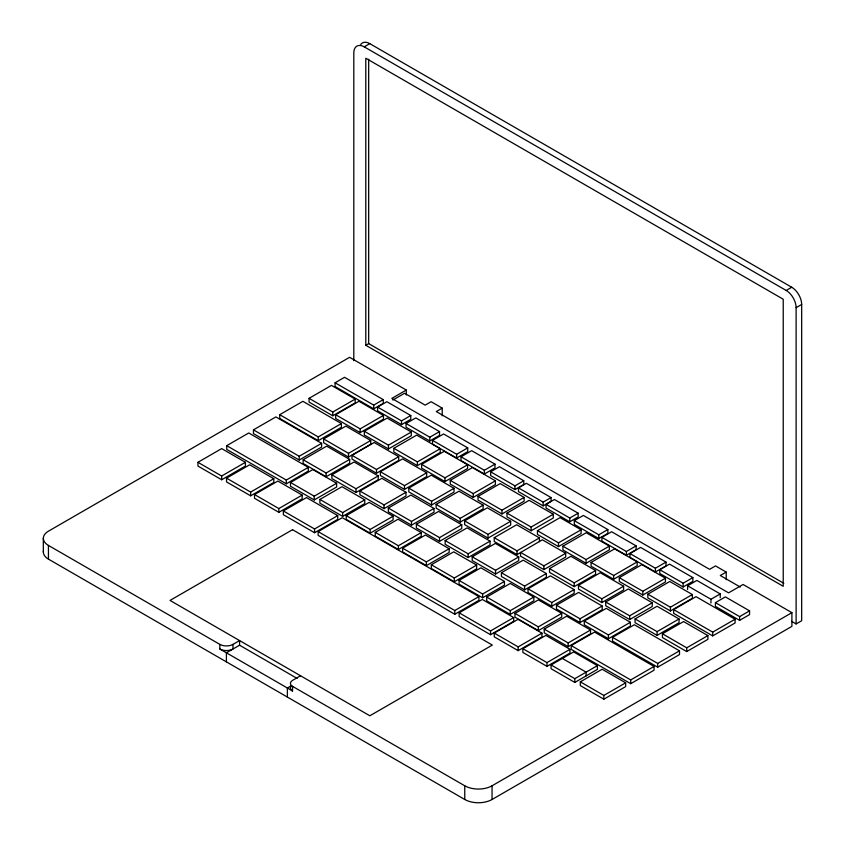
<?xml version="1.0" encoding="UTF-8"?>
<svg xmlns="http://www.w3.org/2000/svg" width="845" height="845" viewBox="0 0 845 845"><rect width="100%" height="100%" fill="white"/><g stroke="black" fill="none" stroke-linecap="round" stroke-linejoin="round"><path stroke-width="1.27" d="M353.812 360.688L353.812 52.865A14.735 8.513 60 0 1 364.237 46.855L369.783 43.644L791.733 287.258A14.059 8.112 60 0 1 801.673 304.464L801.673 620.737L796.117 623.937L791.607 621.339M365.8 345.288L783.23 586.293L783.23 299.225L365.8 58.231L365.8 345.288L368.673 343.63L783.811 583.314M253.458 429.862L275.871 416.923L321.607 443.329L321.607 447.089L299.204 460.029L253.458 433.622L253.458 429.862L299.204 456.268L321.607 443.329M279.727 414.694L302.88 401.322L341.401 423.567L341.401 427.316L318.238 440.689L279.727 418.455L279.727 414.694L318.238 436.928L341.401 423.567M335.074 382.785L344.57 377.303L383.229 399.622L383.229 403.382L373.733 408.864L335.074 386.535L335.074 382.785L373.733 405.104L383.229 399.622M197.941 462.31L221.675 448.6L245.409 462.31L245.409 466.06L221.675 479.759L197.941 466.06L197.941 462.31L221.675 476.01L245.409 462.31M226.735 445.674L248.747 432.967L308.298 467.348L308.298 471.109L286.297 483.815L226.735 449.434L226.735 445.674L286.297 480.066L308.298 467.348M309.069 398.322L331.462 385.394L355.185 399.093L355.185 402.854L332.793 415.782L309.069 402.083L309.069 398.322L332.793 412.022L355.185 399.093M335.676 414.726L358.967 401.28L383.461 415.423L383.461 419.173L360.171 432.629L335.676 418.476L335.676 414.726L360.171 428.869L383.461 415.423M226.534 478.154L249.687 464.782L273.801 478.703L273.801 482.463L250.648 495.825L226.534 481.903L226.534 478.154L250.648 492.075L273.801 478.703M406.318 395.027L406.318 390.052L391.816 398.417L728.58 592.852L743.082 584.476L791.902 612.667L791.902 626.367L492.054 799.486A19.298 11.143 0 0 1 464.761 799.486L48.44 559.126A17.449 10.077 0 0 1 43.486 550.687M377.588 407.068L386.862 401.713L410.786 415.529L410.786 419.278L401.512 424.634L377.588 410.818L377.588 407.068L401.512 420.873L410.786 415.529M323.624 438.946L345.837 426.123L370.723 440.488L370.723 444.248L348.51 457.071L323.624 442.706L323.624 438.946L348.51 453.311L370.723 440.488M392.883 400.012L404.597 393.252L425.193 405.146L431.119 401.713L442.231 408.135L442.231 415.793M303.154 459.743L326.688 446.149L349.661 459.405L349.661 463.166L326.117 476.76L303.154 463.493L303.154 459.743L326.117 472.999L349.661 459.405M254.525 494.536L277.878 481.058L302.183 495.085L302.183 498.846L278.839 512.323L254.525 498.296L254.525 494.536L278.839 508.563L302.183 495.085M364.322 431.267L387.168 418.074L411.283 432.006L411.283 435.756L388.436 448.948L364.322 435.017L364.322 431.267L388.436 445.188L411.283 432.006M290.49 482.484L312.882 469.556L336.616 483.255L336.616 487.016L314.224 499.944L290.49 486.245L290.49 482.484L314.224 496.184L336.616 483.255M406.075 423.514L415.803 417.905L439.537 431.605L439.537 435.365L429.809 440.974L406.075 427.274L406.075 423.514L429.809 437.214L439.537 431.605M351.995 455.328L374.208 442.505L398.713 456.649L398.713 460.409L376.5 473.232L351.995 459.088L351.995 455.328L376.5 469.471L398.713 456.649M442.231 408.135L436.295 411.557L709.589 569.34L715.525 565.918L726.214 572.086L726.214 579.744M331.884 474.816L354.108 461.983L378.222 475.904L378.222 479.664L355.998 492.487L331.884 478.566L331.884 474.816L355.998 488.737L378.222 475.904M283.371 510.961L306.524 497.589L337.725 515.608L337.725 519.358L314.562 532.73L283.371 514.721L283.371 510.961L314.562 528.97L337.725 515.608M393.844 448.304L416.68 435.122L440.224 448.716L440.224 452.466L417.388 465.658L393.844 452.064L393.844 448.304L417.388 461.898L440.224 448.716M319.885 499.448L341.982 486.688L364.755 499.839L364.755 503.599L342.658 516.358L319.885 503.208L319.885 499.448L342.658 512.598L364.755 499.839M432.534 440.361L443.614 433.96L467.729 447.882L467.729 451.642L456.649 458.032L432.534 444.111L432.534 440.361L456.649 454.283L467.729 447.882M380.366 471.711L402.579 458.888L426.693 472.809L426.693 476.569L404.48 489.392L380.366 475.471L380.366 471.711L404.48 485.632L426.693 472.809M359.917 490.998L381.855 478.323L405.98 492.255L405.98 496.004L384.031 508.679L359.917 494.758L359.917 490.998L384.031 504.919L405.98 492.255M421.623 464.349L444.238 451.293L467.581 464.771L467.581 468.531L444.977 481.587L421.623 468.098L421.623 464.349L444.977 477.826L467.581 464.771M318.132 531.611L342.257 517.689L478.904 596.591L478.904 600.341L454.79 614.262L318.132 535.371L318.132 531.611L454.79 610.512L478.904 596.591M346.228 515.63L369.17 502.384L393.094 516.2L393.094 519.96L370.152 533.195L346.228 519.39L346.228 515.63L370.152 529.445L393.094 516.2M461.032 456.807L471.658 450.67L494.98 464.137L494.98 467.898L484.354 474.034L461.032 460.567L461.032 456.807L484.354 470.274L494.98 464.137M408.811 488.125L431.246 475.175L454.018 488.325L454.018 492.086L431.584 505.035L408.811 491.885L408.811 488.125L431.584 501.275L454.018 488.325M388.341 508.056L410.85 495.064L434.003 508.436L434.003 512.186L411.494 525.189L388.341 511.816L388.341 508.056L411.494 521.428L434.003 508.436M450.269 480.361L472.429 467.57L495.402 480.826L495.402 484.586L473.242 497.378L450.269 484.122L450.269 480.361L473.242 493.617L495.402 480.826M364.237 46.855L786.177 290.458L791.733 287.258M375.254 532.382L398.048 519.221L421.201 532.593L421.201 536.353L398.407 549.514L375.254 536.142L375.254 532.382L398.407 545.754L421.201 532.593M490.649 471.816L499.469 466.725L523.773 480.763L523.773 484.523L514.954 489.614L490.649 475.577L490.649 471.816L514.954 485.854L523.773 480.763M436.126 504.412L459.004 491.198L483.118 505.13L483.118 508.88L460.24 522.094L436.126 508.172L436.126 504.412L460.24 518.334L483.118 505.13M416.374 524.249L438.597 511.415L461.761 524.777L461.761 528.537L439.527 541.37L416.374 527.998L416.374 524.249L439.527 537.61L461.761 524.777M796.117 623.937L796.117 307.675L801.673 304.464M478.038 496.395L500.198 483.593L524.122 497.409L524.122 501.169L501.962 513.961L478.038 500.145L478.038 496.395L501.962 510.2L524.122 497.409M406.318 390.052L349.608 357.308L48.44 531.178A17.449 10.077 0 0 0 48.44 545.426L219.827 644.376A9.316 5.376 0 0 0 232.988 644.376L239.579 640.573L239.579 645.21L297.155 678.451M402.632 548.194L425.426 535.033L449.16 548.732L449.16 552.493L426.366 565.643L402.632 551.943L402.632 548.194L426.366 561.893L449.16 548.732M239.579 645.21L226.407 652.815L226.407 661.878M518.46 487.882L526.382 483.308L551.067 497.568L551.067 501.317L543.155 505.891L518.46 491.632L518.46 487.882L543.155 502.131L551.067 497.568M464.655 520.879L487.311 507.803L510.665 521.28L510.665 525.041L488.009 538.117L464.655 524.639L464.655 520.879L488.009 534.367L510.665 521.28M445.157 540.536L467.105 527.871L490.068 541.127L490.068 544.888L468.13 557.552L445.157 544.296L445.157 540.536L468.13 553.802L490.068 541.127M507.011 513.126L529.171 500.324L553.285 514.246L553.285 518.006L531.125 530.797L507.011 516.876L507.011 513.126L531.125 527.048L553.285 514.246M431.32 564.756L453.691 551.838L476.654 565.094L476.654 568.854L454.283 581.772L431.32 568.505L431.32 564.756L454.283 578.012L476.654 565.094M546.05 504.328L554.415 499.501L578.149 513.2L578.149 516.96L569.784 521.787L546.05 508.088L546.05 504.328L569.784 518.027L578.149 513.2M565.706 553.274L543.884 565.865L520.541 552.387L520.541 556.147L543.884 569.625L565.706 557.035L565.706 553.274L542.353 539.797L517.003 554.605L494.23 541.455L494.23 537.695L516.665 524.745L539.437 537.895L539.437 541.656M472.207 556.792L495.371 543.419L518.714 556.908L518.714 560.657L495.561 574.03L472.207 560.552L472.207 556.792L495.561 570.269L518.714 556.908M537.431 530.681L560.045 517.626L581.096 529.783L581.096 533.544L558.492 546.599L537.431 534.441L537.431 530.681L558.492 542.839L581.096 529.783M459.088 580.42L480.9 567.819L504.444 581.413L504.444 585.173L482.622 597.764L459.088 584.18L459.088 580.42L482.622 594.014L504.444 581.413M300.545 675.768L292.56 680.373A7.33 4.236 0 0 0 292.56 686.362L292.56 690.999L219.827 649.013L219.827 644.376M494.23 537.695L517.003 550.845L539.437 537.895M574.315 520.647L583.367 515.429L607.861 529.572L607.861 533.322L598.82 538.55L574.315 524.407L574.315 520.647L598.82 534.79L607.861 529.572M291.514 685.612L287.374 688.01L287.374 697.072M501.423 572.741L523.203 560.161L546.356 573.533L546.356 577.293L524.587 589.863L501.423 576.491L501.423 572.741L524.587 586.103L546.356 573.533M562.918 546.176L586.208 532.73L609.372 546.102L609.372 549.863L586.071 563.309L562.918 549.937L562.918 546.176L586.071 559.548L609.372 546.102M459.152 612.815L482.305 599.443L513.697 617.568L513.697 621.328L490.533 634.701L459.152 616.575L459.152 612.815L490.533 630.94L513.697 617.568M486.709 597.066L510.295 583.441L533.839 597.035L533.839 600.795L510.253 614.41L486.709 600.827L486.709 597.066L510.253 610.66L533.839 597.035M601.904 537.357L611.632 531.748L636.127 545.891L636.127 549.641L626.398 555.26L601.904 541.117L601.904 537.357L626.398 551.5L636.127 545.891M549.525 568.611L570.893 556.274L595.588 570.523L595.588 574.283L574.209 586.62L549.525 572.371L549.525 568.611L574.209 582.86L595.588 570.523M528.04 588.796L550.422 575.878L574.156 589.578L574.156 593.338L551.774 606.256L528.04 592.556L528.04 588.796L551.774 602.506L574.156 589.578M591.077 562.443L614.6 548.859L637.183 561.904L637.183 565.654L613.66 579.237L591.077 566.192L591.077 562.443L613.66 575.477L637.183 561.904M514.975 613.385L538.36 599.887L561.714 613.364L561.714 617.114L538.328 630.623L514.975 617.146L514.975 613.385L538.328 626.863L561.714 613.364M629.947 553.549L640.573 547.412L666.029 562.105L666.029 565.865L655.403 572.002L629.947 557.299L629.947 553.549L655.403 568.241L666.029 562.105M494.24 633.074L518.027 619.343L541.951 633.148L541.951 636.908L518.165 650.65L494.24 636.834L494.24 633.074L518.165 646.89L541.951 633.148M578.487 585.331L600.267 572.762L623.61 586.24L623.61 590L601.841 602.569L578.487 589.092L578.487 585.331L601.841 598.809L623.61 586.24M556.475 605.21L578.645 592.408L602.189 606.002L602.189 609.752L580.008 622.564L556.475 608.97L556.475 605.21L580.008 618.804L602.189 606.002M619.29 577.684L641.904 564.629L665.448 578.223L665.448 581.973L642.834 595.028L619.29 581.444L619.29 577.684L642.834 591.278L665.448 578.223M544.243 629.113L566.625 616.195L590.549 630.011L590.549 633.761L568.167 646.689L544.243 632.873L544.243 629.113L568.167 642.929L590.549 630.011M522.875 648.685L545.859 635.408L569.984 649.33L569.984 653.09L546.99 666.356L522.875 652.435L522.875 648.685L546.99 662.607L569.984 649.33M659.797 569.731L669.515 564.122L692.868 577.6L692.868 581.36L683.14 586.969L659.797 573.491L659.797 569.731L683.14 583.219L692.868 577.6M605.738 601.999L628.321 588.954L652.245 602.77L652.245 606.53L629.662 619.565L605.738 605.749L605.738 601.999L629.662 615.804L652.245 602.77M584.296 621.043L606.277 608.358L630.391 622.279L630.391 626.039L608.411 638.725L584.296 624.804L584.296 621.043L608.411 634.965L630.391 622.279M647.84 594.162L669.768 581.497L692.351 594.542L692.351 598.292L670.423 610.956L647.84 597.922L647.84 594.162L670.423 607.206L692.351 594.542M571.231 645.58L594.574 632.102L654.062 666.441L654.062 670.201L630.708 683.679L571.231 649.34L571.231 645.58L630.708 679.929L654.062 666.441M687.608 589.546L687.608 585.796L696.882 580.441L720.225 593.919L720.225 597.679M551.088 664.962L573.67 651.928L597.404 665.628L597.404 669.388L574.822 682.422L551.088 668.722L551.088 664.962L574.822 678.672L597.404 665.628M635.07 618.931L657.051 606.245L679.063 618.952L679.063 622.712L657.083 635.398L635.07 622.691L635.07 618.931L657.083 631.637L679.063 618.952M612.519 637.341L634.341 624.751L679.507 650.819L679.507 654.579L657.695 667.18L612.519 641.101L612.519 637.341L657.695 663.42L679.507 650.819M726.214 572.086L720.278 575.508L740.252 587.043M673.655 609.594L696.037 596.665L735.097 619.216L735.097 622.976L712.705 635.894L673.655 613.354L673.655 609.594L712.705 632.134L735.097 619.216M687.608 585.796L710.962 599.274L720.225 593.919M715.419 602.633L725.369 596.887L749.568 610.861L749.568 614.611L739.618 620.357L715.419 606.393L715.419 602.633L739.618 616.607L749.568 610.861M662.417 633.782L683.584 621.561L707.888 635.598L707.888 639.348L686.721 651.579L662.417 637.542L662.417 633.782L686.721 647.819L707.888 635.598M580.314 681.841L602.126 669.24L625.67 682.834L625.67 686.594L603.848 699.185L580.314 685.591L580.314 681.841L603.848 695.435L625.67 682.834M292.56 686.362L464.761 785.787A19.298 11.143 0 0 0 492.054 785.787L791.902 612.667M562.379 658.445L586.113 672.145L586.113 675.905M739.618 616.607L739.618 620.357M712.705 632.134L712.705 635.894M710.962 599.274L710.962 603.034M686.721 647.819L686.721 651.579M683.14 583.219L683.14 586.969M670.423 607.206L670.423 610.956M657.695 663.42L657.695 667.18M657.083 631.637L657.083 635.398M655.403 568.241L655.403 572.002M642.834 591.278L642.834 595.028M630.708 679.929L630.708 683.679M629.662 615.804L629.662 619.565M626.398 551.5L626.398 555.26M613.66 575.477L613.66 579.237M608.411 634.965L608.411 638.725M603.848 695.435L603.848 699.185M601.841 598.809L601.841 602.569M598.82 534.79L598.82 538.55M586.071 559.548L586.071 563.309M580.008 618.804L580.008 622.564M574.822 678.672L574.822 682.422M574.209 582.86L574.209 586.62M569.784 518.027L569.784 521.787M568.167 642.929L568.167 646.689M558.492 542.839L558.492 546.599M551.774 602.506L551.774 606.256M546.99 662.607L546.99 666.356M543.884 565.865L543.884 569.625M543.155 502.131L543.155 505.891M538.328 626.863L538.328 630.623M531.125 527.048L531.125 530.797M524.587 586.103L524.587 589.863M518.165 646.89L518.165 650.65M517.003 550.845L517.003 554.605M514.954 485.854L514.954 489.614M510.253 610.66L510.253 614.41M501.962 510.2L501.962 513.961M495.561 570.269L495.561 574.03M492.054 785.787L492.054 799.486M490.533 630.94L490.533 634.701M488.009 534.367L488.009 538.117M484.354 470.274L484.354 474.034M482.622 594.014L482.622 597.764M473.242 493.617L473.242 497.378M468.13 553.802L468.13 557.552M464.761 785.787L464.761 799.486M460.24 518.334L460.24 522.094M456.649 454.283L456.649 458.032M454.79 610.512L454.79 614.262M454.283 578.012L454.283 581.772M444.977 477.826L444.977 481.587M439.527 537.61L439.527 541.37M431.584 501.275L431.584 505.035M429.809 437.214L429.809 440.974M426.366 561.893L426.366 565.643M417.388 461.898L417.388 465.658M411.494 521.428L411.494 525.189M404.48 485.632L404.48 489.392M401.512 420.873L401.512 424.634M398.407 545.754L398.407 549.514M388.436 445.188L388.436 448.948M384.031 504.919L384.031 508.679M376.5 469.471L376.5 473.232M373.733 405.104L373.733 408.864M370.152 529.445L370.152 533.195M368.673 59.203L368.673 343.63M360.171 428.869L360.171 432.629M355.998 488.737L355.998 492.487M348.51 453.311L348.51 457.071M342.658 512.598L342.658 516.358M332.793 412.022L332.793 415.782M326.117 472.999L326.117 476.76M318.238 436.928L318.238 440.689M314.562 528.97L314.562 532.73M314.224 496.184L314.224 499.944M299.204 456.268L299.204 460.029M286.297 480.066L286.297 483.815M278.839 508.563L278.839 512.323M250.648 492.075L250.648 495.825M232.988 644.376L232.988 649.013A9.316 5.376 0 0 1 219.827 649.013M221.675 476.01L221.675 479.759M48.44 545.426L48.44 559.126M43.327 538.297L43.327 552.007M292.56 690.999A7.33 4.236 0 0 1 290.965 686.394M786.177 290.458A14.059 8.112 60 0 1 796.117 307.675M360.762 44.458A14.735 8.513 60 0 1 369.783 43.644M292.528 529.699L170.035 600.425L369.846 715.778L492.339 645.062L292.528 529.699"/></g></svg>
